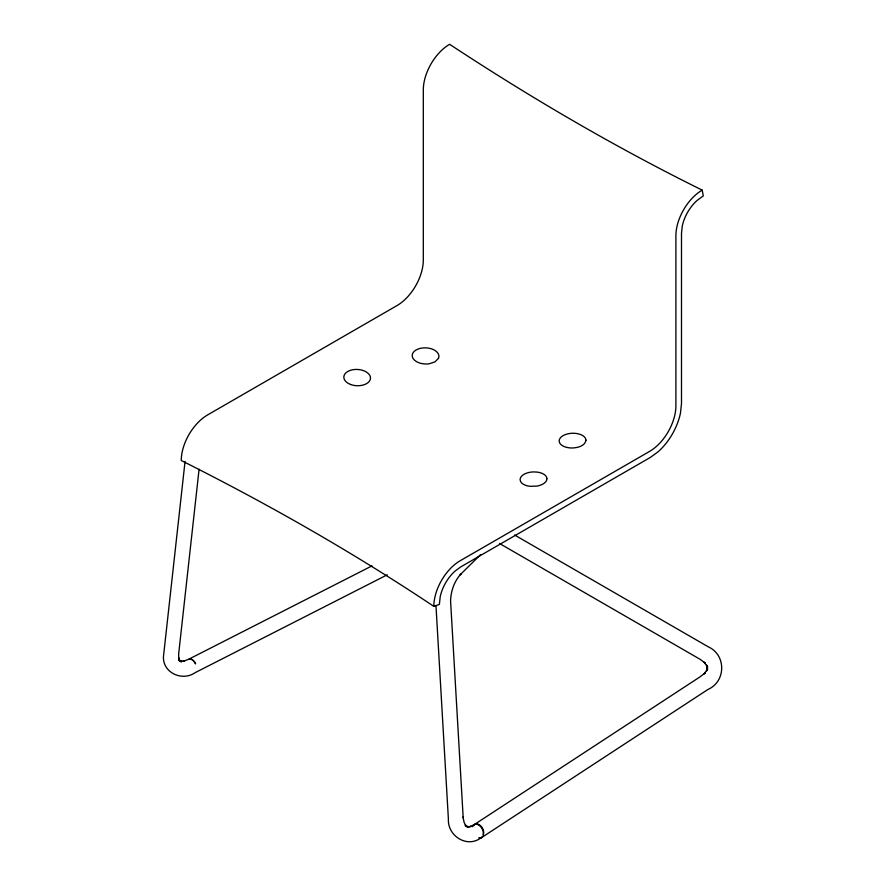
<?xml version="1.0" encoding="UTF-8"?>
<svg xmlns="http://www.w3.org/2000/svg" width="886" height="886" viewBox="0 0 886 886"><rect width="100%" height="100%" fill="white"/><g stroke="black" fill="none" stroke-linecap="round" stroke-linejoin="round"><path stroke-width="1.33" d="M483.435 832.198L483.269 835.443L483.712 832.054A7.442 5.028 64.4 0 0 479.559 824.921A7.442 5.028 64.4 0 0 473.755 825.231M185.052 461.429L163.722 654.222C160.687 671.666 181.431 682.209 195.141 672.662L387.271 574.793M199.084 469.226L178.629 654.2L178.872 659.14L178.551 657.711L179.924 661.111L179.094 659.749L181.464 661.964L178.728 660.325L182.029 661.31L180.5 661.233L184.631 660.878L183.358 661.277L188.452 659.35M480.589 554.603L460.155 574.793L461.074 573.84C454.274 581.116 450.83 591.117 450.575 600.996L463.201 818.011L463.013 816.958L464.087 822.33L466.058 826.151L465.272 824.899L467.996 827.325L466.767 826.361M479.116 837.868A7.431 4.795 60.5 0 0 481.685 837.525L482.671 836.661L481.663 837.536A7.442 5.028 64.4 0 1 479.016 837.912M474.287 824.589L699.785 677.026L705.178 672.961L704.148 673.881L707.216 669.594L706.496 670.946L707.515 666.46L707.515 669.606L706.496 665.12L707.216 666.471L704.148 662.185L705.178 663.093L700.217 659.372L499.471 543.461M481.685 837.525L707.914 689.485C726.11 681.533 726.365 654.843 708.147 646.758L514.578 535M188.629 659.284L372.009 565.866M474.076 824.689L469.547 826.848L470.887 826.383L467.066 826.826L468.605 826.848L465.294 825.83M480.965 837.868C467.022 848.423 447.419 835.875 448.394 819.052L436.001 606.113M433.83 606.345L439.39 604.385L440.198 596.843A29.792 17.199 -60 0 1 455.094 571.038L460.886 566.818L650.324 457.442L658.154 451.738A44.632 25.772 -60 0 0 680.47 413.086L681.5 403.451L681.5 233.317L682.253 226.196A29.792 17.199 -60 0 1 697.149 200.391L703.285 195.928L702.199 190.125A2165.373 1076.313 53.9 0 1 449.623 44.3A37.212 21.485 -60 0 0 423.309 89.874L423.309 260.008A37.212 21.485 -60 0 1 396.994 305.581L207.568 414.947A37.212 21.485 -60 0 0 181.253 460.521A2165.373 1076.291 6.1 0 1 433.83 606.345A37.212 21.485 -60 0 1 460.144 560.772L649.582 451.406A37.212 21.485 -60 0 0 675.896 405.832L675.896 235.698A37.212 21.485 -60 0 1 702.199 190.125M472.714 826.704A7.431 4.795 60.5 0 1 478.307 824.811A7.431 4.795 60.5 0 1 483.424 832.231M585.967 440.264C584.948 446.167 577.639 447.685 572.611 447.984A13.523 7.42 -2.3 0 1 559.166 440.962A13.301 7.298 -2.3 0 1 572.522 433.254A13.523 7.42 -2.3 0 1 585.956 440.264M546.928 478.75L546.485 480.644A13.257 7.166 -3 0 1 537.038 486.093L530.094 486.325A13.589 7.343 -3 0 1 520.58 481.519L520.104 479.636A13.301 7.298 -2.3 0 1 533.461 471.917L536.938 472.072A13.589 7.343 -3 0 1 546.452 476.878L546.928 478.75M438.459 358.376L435.004 361.887L429.012 363.825A13.356 8.074 2.4 0 1 412.267 356.261A13.356 8.074 2.4 0 1 426.742 347.91A13.356 8.074 2.4 0 1 438.459 358.376M189.715 658.951L189.593 658.996A7.442 4.596 69.3 0 1 195.507 663.858L195.651 663.802A7.431 4.308 66 0 0 189.715 658.951M350.491 384.469L347.733 383.073A13.356 8.173 3.2 0 1 347.744 371.5A13.356 8.173 3.2 0 1 366.616 372.164L368.731 373.936A13.356 8.074 2.4 0 1 366.605 383.627A13.356 8.074 2.4 0 1 350.491 384.469"/></g></svg>
